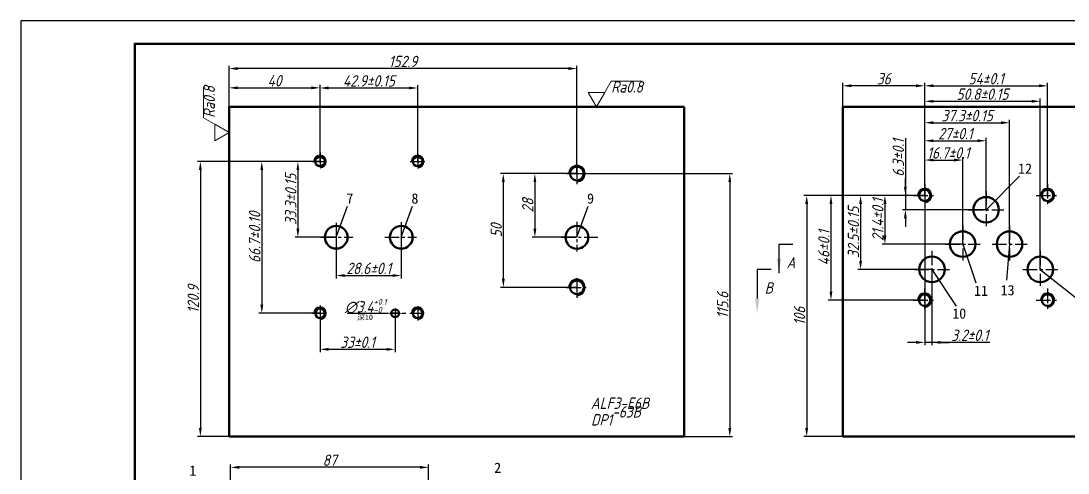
# Model space of a CAD drawing. Header units: millimetres. Extents: x 96 to 936, y 221 to 815.
# Drawn here: x 96.4 to 556.5, y 616.5 to 815.2 of the extents above; entities that cross this region are included whole.
import ezdxf

# ---------------------------------------------------------------- set-up
doc = ezdxf.new("R2010")
doc.units = ezdxf.units.MM
doc.header["$PDSIZE"] = -1
doc.linetypes.add('CENTER', pattern=[10.16, 6.35, -1.27, 1.27, -1.27])
doc.layers.add('中心线', color=1, linetype='CENTER')
doc.layers.add('标注', color=7, linetype='Continuous')
for name, color, linetype, lineweight in [('标题栏', 7, 'Continuous', 20), ('粗实线', 7, 'Continuous', 50), ('细实线', 7, 'Continuous', 30)]:
    doc.layers.add(name, color=color, linetype=linetype, lineweight=lineweight)
doc.styles.add('字母数字', font='gbeitc.shx', dxfattribs={"height": 5, "bigfont": '@extfont2.shx'})
doc.dimstyles.new('GB', dxfattribs={"dimtxt": 5, "dimasz": 3.75, "dimexe": 1.25, "dimexo": 0, "dimtad": 1, "dimdsep": 46, "dimtxsty": '字母数字', "dimcen": 2.5, "dimadec": 0, "dimazin": 0, "dimtp": 0.15, "dimtfac": 0.5, "dimtmove": 1, "dimatfit": 3, "dimfxl": 1, "dimarcsym": 0})

# ---------------------------------------------------------------- blocks, each defined once
blk = doc.blocks.new('*D31')
at = {"layer": 'Defpoints', "color": 0, "transparency": 16777216}
for p in [(188.55, 619.05), (188.55, 502.3), (275.55, 502.3)]:
    blk.add_point(p, dxfattribs=at)
at = {"layer": '标注', "color": 0, "lineweight": -2, "transparency": 16777216}
for p, q in [((188.55, 502.3), (188.55, 620.3)), ((271.8, 619.05), (192.3, 619.05)), ((275.55, 502.3), (275.55, 620.3))]:
    blk.add_line(p, q, dxfattribs=at)
at = {"layer": '标注', "color": 0, "transparency": 16777216}
for points in [[(192.3, 619.67), (192.3, 618.42), (188.55, 619.05)], [(271.8, 619.67), (271.8, 618.42), (275.55, 619.05)]]:
    blk.add_solid(points, dxfattribs=at)
at = {"layer": '标注', "color": 0, "transparency": 16777216, "insert": (232.05, 622.17), "char_height": 5, "attachment_point": 5, "style": '字母数字'}
blk.add_mtext('87', dxfattribs=at)
blk = doc.blocks.new('*D37')
at = {"layer": 'Defpoints', "color": 0, "transparency": 16777216}
for p in [(227.83, 753.44), (175.24, 632.54), (227.83, 632.54)]:
    blk.add_point(p, dxfattribs=at)
at = {"layer": '标注', "color": 0, "lineweight": -2, "transparency": 16777216}
for p, q in [((227.83, 753.44), (173.99, 753.44)), ((175.24, 749.69), (175.24, 636.29)), ((227.83, 632.54), (173.99, 632.54))]:
    blk.add_line(p, q, dxfattribs=at)
at = {"layer": '标注', "color": 0, "transparency": 16777216}
for points in [[(174.62, 749.69), (175.87, 749.69), (175.24, 753.44)], [(174.62, 636.29), (175.87, 636.29), (175.24, 632.54)]]:
    blk.add_solid(points, dxfattribs=at)
at = {"layer": '标注', "color": 0, "transparency": 16777216, "insert": (172.12, 692.99), "char_height": 5, "attachment_point": 5, "rotation": 90, "style": '字母数字'}
blk.add_mtext('120.9', dxfattribs=at)
blk = doc.blocks.new('*D38')
at = {"layer": 'Defpoints', "color": 0, "transparency": 16777216}
for p in [(270.75, 785.75), (227.83, 753.44), (270.75, 753.44)]:
    blk.add_point(p, dxfattribs=at)
at = {"layer": '标注', "color": 0, "lineweight": -2, "transparency": 16777216}
for p, q in [((227.83, 753.44), (227.83, 787)), ((270.75, 753.44), (270.75, 787)), ((231.58, 785.75), (267, 785.75))]:
    blk.add_line(p, q, dxfattribs=at)
at = {"layer": '标注', "color": 0, "transparency": 16777216}
for points in [[(231.58, 786.37), (231.58, 785.12), (227.83, 785.75)], [(267, 786.37), (267, 785.12), (270.75, 785.75)]]:
    blk.add_solid(points, dxfattribs=at)
at = {"layer": '标注', "color": 0, "transparency": 16777216, "insert": (249.29, 788.87), "char_height": 5, "attachment_point": 5, "style": '字母数字'}
blk.add_mtext('42.9±0.15', dxfattribs=at)
blk = doc.blocks.new('*D39')
at = {"layer": 'Defpoints', "color": 0, "transparency": 16777216}
for p in [(227.83, 753.44), (202.24, 686.74), (227.85, 686.74)]:
    blk.add_point(p, dxfattribs=at)
at = {"layer": '标注', "color": 0, "lineweight": -2, "transparency": 16777216}
for p, q in [((227.83, 753.44), (200.99, 753.44)), ((202.24, 749.69), (202.24, 690.49)), ((227.85, 686.74), (200.99, 686.74))]:
    blk.add_line(p, q, dxfattribs=at)
at = {"layer": '标注', "color": 0, "transparency": 16777216}
for points in [[(201.61, 749.69), (202.86, 749.69), (202.24, 753.44)], [(201.61, 690.49), (202.86, 690.49), (202.24, 686.74)]]:
    blk.add_solid(points, dxfattribs=at)
at = {"layer": '标注', "color": 0, "transparency": 16777216, "insert": (199.11, 720.09), "char_height": 5, "attachment_point": 5, "rotation": 90, "style": '字母数字'}
blk.add_mtext('66.7±0.10', dxfattribs=at)
blk = doc.blocks.new('*D40')
at = {"layer": 'Defpoints', "color": 0, "transparency": 16777216}
for p in [(227.83, 753.44), (218.1, 720.14), (234.93, 720.14)]:
    blk.add_point(p, dxfattribs=at)
at = {"layer": '标注', "color": 0, "lineweight": -2, "transparency": 16777216}
for p, q in [((227.83, 753.44), (216.85, 753.44)), ((218.1, 749.69), (218.1, 723.89)), ((234.93, 720.14), (216.85, 720.14))]:
    blk.add_line(p, q, dxfattribs=at)
at = {"layer": '标注', "color": 0, "transparency": 16777216}
for points in [[(217.47, 749.69), (218.72, 749.69), (218.1, 753.44)], [(217.47, 723.89), (218.72, 723.89), (218.1, 720.14)]]:
    blk.add_solid(points, dxfattribs=at)
at = {"layer": '标注', "color": 0, "transparency": 16777216, "insert": (214.97, 736.79), "char_height": 5, "attachment_point": 5, "rotation": 90, "style": '字母数字'}
blk.add_mtext('33.3±0.15', dxfattribs=at)
blk = doc.blocks.new('*D41')
at = {"layer": 'Defpoints', "color": 0, "transparency": 16777216}
for p in [(234.95, 720.14), (263.55, 720.14), (263.55, 703.33)]:
    blk.add_point(p, dxfattribs=at)
at = {"layer": '标注', "color": 0, "lineweight": -2, "transparency": 16777216}
for p, q in [((234.95, 720.14), (234.95, 702.08)), ((263.55, 720.14), (263.55, 702.08)), ((238.7, 703.33), (259.8, 703.33))]:
    blk.add_line(p, q, dxfattribs=at)
at = {"layer": '标注', "color": 0, "transparency": 16777216}
for points in [[(238.7, 703.96), (238.7, 702.71), (234.95, 703.33)], [(259.8, 703.96), (259.8, 702.71), (263.55, 703.33)]]:
    blk.add_solid(points, dxfattribs=at)
at = {"layer": '标注', "color": 0, "transparency": 16777216, "insert": (249.25, 706.46), "char_height": 5, "attachment_point": 5, "style": '字母数字'}
blk.add_mtext('28.6±0.1', dxfattribs=at)
blk = doc.blocks.new('*D42')
at = {"layer": 'Defpoints', "color": 0, "transparency": 16777216}
for p in [(227.83, 686.74), (260.83, 686.74), (260.83, 670.9)]:
    blk.add_point(p, dxfattribs=at)
at = {"layer": '标注', "color": 0, "lineweight": -2, "transparency": 16777216}
for p, q in [((227.83, 686.74), (227.83, 669.65)), ((260.83, 686.74), (260.83, 669.65)), ((231.58, 670.9), (257.08, 670.9))]:
    blk.add_line(p, q, dxfattribs=at)
at = {"layer": '标注', "color": 0, "transparency": 16777216}
for points in [[(231.58, 671.52), (231.58, 670.27), (227.83, 670.9)], [(257.08, 671.52), (257.08, 670.27), (260.83, 670.9)]]:
    blk.add_solid(points, dxfattribs=at)
at = {"layer": '标注', "color": 0, "transparency": 16777216, "insert": (244.33, 674.02), "char_height": 5, "attachment_point": 5, "style": '字母数字'}
blk.add_mtext('33±0.1', dxfattribs=at)
blk = doc.blocks.new('*D43')
at = {"layer": 'Defpoints', "color": 0, "transparency": 16777216}
for p in [(493.54, 738.54), (441.69, 632.54), (493.54, 632.54)]:
    blk.add_point(p, dxfattribs=at)
at = {"layer": '标注', "color": 0, "lineweight": -2, "transparency": 16777216}
for p, q in [((493.54, 738.54), (440.44, 738.54)), ((441.69, 734.79), (441.69, 636.29)), ((493.54, 632.54), (440.44, 632.54))]:
    blk.add_line(p, q, dxfattribs=at)
at = {"layer": '标注', "color": 0, "transparency": 16777216}
for points in [[(441.06, 734.79), (442.31, 734.79), (441.69, 738.54)], [(441.06, 636.29), (442.31, 636.29), (441.69, 632.54)]]:
    blk.add_solid(points, dxfattribs=at)
at = {"layer": '标注', "color": 0, "transparency": 16777216, "insert": (438.56, 685.54), "char_height": 5, "attachment_point": 5, "rotation": 90, "style": '字母数字'}
blk.add_mtext('106', dxfattribs=at)
blk = doc.blocks.new('*D44')
at = {"layer": 'Defpoints', "color": 0, "transparency": 16777216}
for p in [(457.54, 786.72), (457.54, 738.54), (493.54, 738.54)]:
    blk.add_point(p, dxfattribs=at)
at = {"layer": '标注', "color": 0, "lineweight": -2, "transparency": 16777216}
for p, q in [((457.54, 738.54), (457.54, 787.97)), ((493.54, 738.54), (493.54, 787.97)), ((489.79, 786.72), (461.29, 786.72))]:
    blk.add_line(p, q, dxfattribs=at)
at = {"layer": '标注', "color": 0, "transparency": 16777216}
for points in [[(461.29, 787.34), (461.29, 786.09), (457.54, 786.72)], [(489.79, 787.34), (489.79, 786.09), (493.54, 786.72)]]:
    blk.add_solid(points, dxfattribs=at)
at = {"layer": '标注', "color": 0, "transparency": 16777216, "insert": (475.54, 789.84), "char_height": 5, "attachment_point": 5, "style": '字母数字'}
blk.add_mtext('36', dxfattribs=at)
blk = doc.blocks.new('*D45')
at = {"layer": 'Defpoints', "color": 0, "transparency": 16777216}
for p in [(547.51, 786.72), (493.54, 738.54), (547.51, 738.54)]:
    blk.add_point(p, dxfattribs=at)
at = {"layer": '标注', "color": 0, "lineweight": -2, "transparency": 16777216}
for p, q in [((493.54, 738.54), (493.54, 787.97)), ((547.51, 738.54), (547.51, 787.97)), ((497.29, 786.72), (543.76, 786.72))]:
    blk.add_line(p, q, dxfattribs=at)
at = {"layer": '标注', "color": 0, "transparency": 16777216}
for points in [[(497.29, 787.34), (497.29, 786.09), (493.54, 786.72)], [(543.76, 787.34), (543.76, 786.09), (547.51, 786.72)]]:
    blk.add_solid(points, dxfattribs=at)
at = {"layer": '标注', "color": 0, "transparency": 16777216, "insert": (520.52, 789.84), "char_height": 5, "attachment_point": 5, "style": '字母数字'}
blk.add_mtext('54±0.1', dxfattribs=at)
blk = doc.blocks.new('*D46')
at = {"layer": 'Defpoints', "color": 0, "transparency": 16777216}
for p in [(493.54, 738.54), (452.37, 692.54), (493.54, 692.54)]:
    blk.add_point(p, dxfattribs=at)
at = {"layer": '标注', "color": 0, "lineweight": -2, "transparency": 16777216}
for p, q in [((493.54, 738.54), (451.12, 738.54)), ((452.37, 734.79), (452.37, 696.29)), ((493.54, 692.54), (451.12, 692.54))]:
    blk.add_line(p, q, dxfattribs=at)
at = {"layer": '标注', "color": 0, "transparency": 16777216}
for points in [[(451.74, 734.79), (452.99, 734.79), (452.37, 738.54)], [(451.74, 696.29), (452.99, 696.29), (452.37, 692.54)]]:
    blk.add_solid(points, dxfattribs=at)
at = {"layer": '标注', "color": 0, "transparency": 16777216, "insert": (449.24, 715.54), "char_height": 5, "attachment_point": 5, "rotation": 90, "style": '字母数字'}
blk.add_mtext('46±0.1', dxfattribs=at)
blk = doc.blocks.new('*D47')
at = {"layer": 'Defpoints', "color": 0, "transparency": 16777216}
for p in [(493.54, 738.54), (496.74, 706.04), (493.54, 673.95)]:
    blk.add_point(p, dxfattribs=at)
at = {"layer": '标注', "color": 0, "lineweight": -2, "transparency": 16777216}
for p, q in [((493.54, 738.54), (493.54, 672.7)), ((496.74, 706.04), (496.74, 672.7)), ((489.79, 673.95), (486.04, 673.95)), ((496.74, 673.95), (493.54, 673.95)), ((496.74, 673.95), (493.54, 673.95)), ((522.19, 673.95), (496.74, 673.95)), ((500.49, 673.95), (504.24, 673.95))]:
    blk.add_line(p, q, dxfattribs=at)
at = {"layer": '标注', "color": 0, "transparency": 16777216}
for points in [[(489.79, 674.57), (489.79, 673.32), (493.54, 673.95)], [(500.49, 674.57), (500.49, 673.32), (496.74, 673.95)]]:
    blk.add_solid(points, dxfattribs=at)
at = {"layer": '标注', "color": 0, "transparency": 16777216, "insert": (513.39, 677.07), "char_height": 5, "attachment_point": 5, "style": '字母数字'}
blk.add_mtext('3.2±0.1', dxfattribs=at)
blk = doc.blocks.new('*D48')
at = {"layer": 'Defpoints', "color": 0, "transparency": 16777216}
for p in [(510.24, 754.07), (493.54, 738.54), (510.24, 717.14)]:
    blk.add_point(p, dxfattribs=at)
at = {"layer": '标注', "color": 0, "lineweight": -2, "transparency": 16777216}
for p, q in [((493.54, 738.54), (493.54, 755.32)), ((510.24, 717.14), (510.24, 755.32)), ((497.29, 754.07), (506.49, 754.07))]:
    blk.add_line(p, q, dxfattribs=at)
at = {"layer": '标注', "color": 0, "transparency": 16777216}
for points in [[(497.29, 754.69), (497.29, 753.44), (493.54, 754.07)], [(506.49, 754.69), (506.49, 753.44), (510.24, 754.07)]]:
    blk.add_solid(points, dxfattribs=at)
at = {"layer": '标注', "color": 0, "transparency": 16777216, "insert": (503.92, 757.19), "char_height": 5, "attachment_point": 5, "style": '字母数字'}
blk.add_mtext('16.7±0.1', dxfattribs=at)
blk = doc.blocks.new('*D49')
at = {"layer": 'Defpoints', "color": 0, "transparency": 16777216}
for p in [(520.54, 762.56), (493.54, 738.54), (520.54, 732.24)]:
    blk.add_point(p, dxfattribs=at)
at = {"layer": '标注', "color": 0, "lineweight": -2, "transparency": 16777216}
for p, q in [((493.54, 738.54), (493.54, 763.81)), ((497.29, 762.56), (516.79, 762.56)), ((520.54, 732.24), (520.54, 763.81))]:
    blk.add_line(p, q, dxfattribs=at)
at = {"layer": '标注', "color": 0, "transparency": 16777216}
for points in [[(497.29, 763.18), (497.29, 761.93), (493.54, 762.56)], [(516.79, 763.18), (516.79, 761.93), (520.54, 762.56)]]:
    blk.add_solid(points, dxfattribs=at)
at = {"layer": '标注', "color": 0, "transparency": 16777216, "insert": (507.04, 765.68), "char_height": 5, "attachment_point": 5, "style": '字母数字'}
blk.add_mtext('27±0.1', dxfattribs=at)
blk = doc.blocks.new('*D50')
at = {"layer": 'Defpoints', "color": 0, "transparency": 16777216}
for p in [(530.84, 770.48), (493.54, 738.54), (530.84, 717.14)]:
    blk.add_point(p, dxfattribs=at)
at = {"layer": '标注', "color": 0, "lineweight": -2, "transparency": 16777216}
for p, q in [((493.54, 738.54), (493.54, 771.73)), ((497.29, 770.48), (527.09, 770.48)), ((530.84, 717.14), (530.84, 771.73))]:
    blk.add_line(p, q, dxfattribs=at)
at = {"layer": '标注', "color": 0, "transparency": 16777216}
for points in [[(497.29, 771.11), (497.29, 769.86), (493.54, 770.48)], [(527.09, 771.11), (527.09, 769.86), (530.84, 770.48)]]:
    blk.add_solid(points, dxfattribs=at)
at = {"layer": '标注', "color": 0, "transparency": 16777216, "insert": (512.19, 773.61), "char_height": 5, "attachment_point": 5, "style": '字母数字'}
blk.add_mtext('37.3±0.15', dxfattribs=at)
blk = doc.blocks.new('*D51')
at = {"layer": 'Defpoints', "color": 0, "transparency": 16777216}
for p in [(544.34, 779.91), (493.54, 738.54), (544.34, 706.04)]:
    blk.add_point(p, dxfattribs=at)
at = {"layer": '标注', "color": 0, "lineweight": -2, "transparency": 16777216}
for p, q in [((493.54, 738.54), (493.54, 781.16)), ((497.29, 779.91), (540.59, 779.91)), ((544.34, 706.04), (544.34, 781.16))]:
    blk.add_line(p, q, dxfattribs=at)
at = {"layer": '标注', "color": 0, "transparency": 16777216}
for points in [[(497.29, 780.54), (497.29, 779.29), (493.54, 779.91)], [(540.59, 780.54), (540.59, 779.29), (544.34, 779.91)]]:
    blk.add_solid(points, dxfattribs=at)
at = {"layer": '标注', "color": 0, "transparency": 16777216, "insert": (518.94, 783.04), "char_height": 5, "attachment_point": 5, "style": '字母数字'}
blk.add_mtext('50.8±0.15', dxfattribs=at)
blk = doc.blocks.new('*D52')
at = {"layer": 'Defpoints', "color": 0, "transparency": 16777216}
for p in [(493.54, 738.54), (485.06, 732.24), (520.54, 732.24)]:
    blk.add_point(p, dxfattribs=at)
at = {"layer": '标注', "color": 0, "lineweight": -2, "transparency": 16777216}
for p, q in [((485.06, 763.72), (485.06, 738.54)), ((485.06, 742.29), (485.06, 746.04)), ((493.54, 738.54), (483.81, 738.54)), ((485.06, 738.54), (485.06, 732.24)), ((485.06, 738.54), (485.06, 732.24)), ((520.54, 732.24), (483.81, 732.24)), ((485.06, 728.49), (485.06, 724.74))]:
    blk.add_line(p, q, dxfattribs=at)
at = {"layer": '标注', "color": 0, "transparency": 16777216}
for points in [[(484.43, 742.29), (485.68, 742.29), (485.06, 738.54)], [(484.43, 728.49), (485.68, 728.49), (485.06, 732.24)]]:
    blk.add_solid(points, dxfattribs=at)
at = {"layer": '标注', "color": 0, "transparency": 16777216, "insert": (481.93, 755.02), "char_height": 5, "attachment_point": 5, "rotation": 90, "style": '字母数字'}
blk.add_mtext('6.3±0.1', dxfattribs=at)
blk = doc.blocks.new('*D53')
at = {"layer": 'Defpoints', "color": 0, "transparency": 16777216}
for p in [(493.54, 738.54), (476.07, 717.14), (510.24, 717.14)]:
    blk.add_point(p, dxfattribs=at)
at = {"layer": '标注', "color": 0, "lineweight": -2, "transparency": 16777216}
for p, q in [((493.54, 738.54), (474.82, 738.54)), ((476.07, 734.79), (476.07, 720.89)), ((510.24, 717.14), (474.82, 717.14))]:
    blk.add_line(p, q, dxfattribs=at)
at = {"layer": '标注', "color": 0, "transparency": 16777216}
for points in [[(475.45, 734.79), (476.7, 734.79), (476.07, 738.54)], [(475.45, 720.89), (476.7, 720.89), (476.07, 717.14)]]:
    blk.add_solid(points, dxfattribs=at)
at = {"layer": '标注', "color": 0, "transparency": 16777216, "insert": (472.95, 727.84), "char_height": 5, "attachment_point": 5, "rotation": 90, "style": '字母数字'}
blk.add_mtext('21.4±0.1', dxfattribs=at)
blk = doc.blocks.new('*D54')
at = {"layer": 'Defpoints', "color": 0, "transparency": 16777216}
for p in [(493.54, 738.54), (465.38, 706.04), (496.74, 706.04)]:
    blk.add_point(p, dxfattribs=at)
at = {"layer": '标注', "color": 0, "lineweight": -2, "transparency": 16777216}
for p, q in [((493.54, 738.54), (464.13, 738.54)), ((465.38, 734.79), (465.38, 709.79)), ((496.74, 706.04), (464.13, 706.04))]:
    blk.add_line(p, q, dxfattribs=at)
at = {"layer": '标注', "color": 0, "transparency": 16777216}
for points in [[(464.75, 734.79), (466, 734.79), (465.38, 738.54)], [(464.75, 709.79), (466, 709.79), (465.38, 706.04)]]:
    blk.add_solid(points, dxfattribs=at)
at = {"layer": '标注', "color": 0, "transparency": 16777216, "insert": (462.25, 722.29), "char_height": 5, "attachment_point": 5, "rotation": 90, "style": '字母数字'}
blk.add_mtext('32.5±0.15', dxfattribs=at)
blk = doc.blocks.new('*D66')
at = {"layer": 'Defpoints', "color": 0, "transparency": 16777216}
for p in [(259.13, 686.74), (262.53, 686.73)]:
    blk.add_point(p, dxfattribs=at)
at = {"layer": '标注', "color": 0, "lineweight": -2, "transparency": 16777216}
for p, q in [((239.72, 686.79), (257.63, 686.75)), ((262.53, 686.73), (259.13, 686.74)), ((264.03, 686.73), (265.53, 686.73))]:
    blk.add_line(p, q, dxfattribs=at)
at = {"layer": '标注', "color": 0, "transparency": 16777216}
for points in [[(257.63, 687), (257.63, 686.5), (259.13, 686.74)], [(264.03, 686.98), (264.03, 686.48), (262.53, 686.73)]]:
    blk.add_solid(points, dxfattribs=at)
at = {"layer": '标注', "color": 0, "transparency": 16777216, "insert": (247.94, 689.89), "char_height": 5, "attachment_point": 5, "rotation": 359.8621, "style": '字母数字'}
blk.add_mtext('∅3.4{\\H2.5;\\S+0.1^ -0;}', dxfattribs=at)
blk = doc.blocks.new('*D76')
at = {"layer": 'Defpoints', "color": 0, "transparency": 16777216}
for p in [(227.83, 785.82), (187.83, 777.54), (227.83, 753.44)]:
    blk.add_point(p, dxfattribs=at)
at = {"layer": '标注', "color": 0, "lineweight": -2, "transparency": 16777216}
for p, q in [((187.83, 777.54), (187.83, 787.07)), ((227.83, 753.44), (227.83, 787.07)), ((191.58, 785.82), (224.08, 785.82))]:
    blk.add_line(p, q, dxfattribs=at)
at = {"layer": '标注', "color": 0, "transparency": 16777216}
for points in [[(191.58, 786.45), (191.58, 785.2), (187.83, 785.82)], [(224.08, 786.45), (224.08, 785.2), (227.83, 785.82)]]:
    blk.add_solid(points, dxfattribs=at)
at = {"layer": '标注', "color": 0, "transparency": 16777216, "insert": (207.83, 788.95), "char_height": 5, "attachment_point": 5, "style": '字母数字'}
blk.add_mtext('40', dxfattribs=at)
blk = doc.blocks.new('*D77')
at = {"layer": 'Defpoints', "color": 0, "transparency": 16777216}
for p in [(340.73, 748.14), (340.73, 632.54), (407.89, 632.54)]:
    blk.add_point(p, dxfattribs=at)
at = {"layer": '细实线', "color": 0, "lineweight": -2, "transparency": 16777216}
for p, q in [((340.73, 748.14), (409.14, 748.14)), ((407.89, 744.39), (407.89, 636.29)), ((340.73, 632.54), (409.14, 632.54))]:
    blk.add_line(p, q, dxfattribs=at)
at = {"layer": '细实线', "color": 0, "transparency": 16777216}
for points in [[(407.26, 744.39), (408.51, 744.39), (407.89, 748.14)], [(407.26, 636.29), (408.51, 636.29), (407.89, 632.54)]]:
    blk.add_solid(points, dxfattribs=at)
at = {"layer": '细实线', "color": 0, "transparency": 16777216, "insert": (404.76, 690.34), "char_height": 5, "attachment_point": 5, "rotation": 90, "style": '字母数字'}
blk.add_mtext('115.6', dxfattribs=at)
blk = doc.blocks.new('*D78')
at = {"layer": 'Defpoints', "color": 0, "transparency": 16777216}
for p in [(187.83, 794.29), (187.83, 748.14), (340.73, 748.14)]:
    blk.add_point(p, dxfattribs=at)
at = {"layer": '细实线', "color": 0, "lineweight": -2, "transparency": 16777216}
for p, q in [((187.83, 748.14), (187.83, 795.54)), ((336.98, 794.29), (191.58, 794.29)), ((340.73, 748.14), (340.73, 795.54))]:
    blk.add_line(p, q, dxfattribs=at)
at = {"layer": '细实线', "color": 0, "transparency": 16777216}
for points in [[(191.58, 794.91), (191.58, 793.66), (187.83, 794.29)], [(336.98, 794.91), (336.98, 793.66), (340.73, 794.29)]]:
    blk.add_solid(points, dxfattribs=at)
at = {"layer": '细实线', "color": 0, "transparency": 16777216, "insert": (264.28, 797.41), "char_height": 5, "attachment_point": 5, "style": '字母数字'}
blk.add_mtext('152.9', dxfattribs=at)
blk = doc.blocks.new('*D79')
at = {"layer": 'Defpoints', "color": 0, "transparency": 16777216}
for p in [(340.73, 748.14), (322.25, 720.14), (340.73, 720.14)]:
    blk.add_point(p, dxfattribs=at)
at = {"layer": '细实线', "color": 0, "lineweight": -2, "transparency": 16777216}
for p, q in [((340.73, 748.14), (321, 748.14)), ((322.25, 744.39), (322.25, 723.89)), ((340.73, 720.14), (321, 720.14))]:
    blk.add_line(p, q, dxfattribs=at)
at = {"layer": '细实线', "color": 0, "transparency": 16777216}
for points in [[(321.62, 744.39), (322.87, 744.39), (322.25, 748.14)], [(321.62, 723.89), (322.87, 723.89), (322.25, 720.14)]]:
    blk.add_solid(points, dxfattribs=at)
at = {"layer": '细实线', "color": 0, "transparency": 16777216, "insert": (319.12, 734.14), "char_height": 5, "attachment_point": 5, "rotation": 90, "style": '字母数字'}
blk.add_mtext('28', dxfattribs=at)
blk = doc.blocks.new('*D80')
at = {"layer": 'Defpoints', "color": 0, "transparency": 16777216}
for p in [(340.73, 748.14), (308.38, 698.14), (340.73, 698.14)]:
    blk.add_point(p, dxfattribs=at)
at = {"layer": '细实线', "color": 0, "lineweight": -2, "transparency": 16777216}
for p, q in [((340.73, 748.14), (307.13, 748.14)), ((308.38, 744.39), (308.38, 701.89)), ((340.73, 698.14), (307.13, 698.14))]:
    blk.add_line(p, q, dxfattribs=at)
at = {"layer": '细实线', "color": 0, "transparency": 16777216}
for points in [[(307.75, 744.39), (309, 744.39), (308.38, 748.14)], [(307.75, 701.89), (309, 701.89), (308.38, 698.14)]]:
    blk.add_solid(points, dxfattribs=at)
at = {"layer": '细实线', "color": 0, "transparency": 16777216, "insert": (305.25, 723.14), "char_height": 5, "attachment_point": 5, "rotation": 90, "style": '字母数字'}
blk.add_mtext('50', dxfattribs=at)

msp = doc.modelspace()

# ---------------------------------------------------------------- linework, layer by layer
at = {"color": 7, "linetype": 'Continuous', "lineweight": 15}
for p, q in [((187.831, 777.537), (187.831, 632.537)), ((187.831, 777.537), (387.831, 777.537)), ((387.831, 777.537), (387.831, 632.537)), ((457.537, 777.537), (457.537, 632.537)), ((457.537, 777.537), (607.537, 777.537)), ((187.831, 632.537), (387.831, 632.537)), ((457.537, 632.537), (607.537, 632.537))]:
    msp.add_line(p, q, dxfattribs=at)
at = {"layer": '中心线'}
for p, q in [((227.831, 757.429), (227.831, 749.801)), ((270.749, 756.734), (270.749, 749.805)), ((224.395, 753.437), (231.098, 753.437)), ((267.471, 753.437), (274.404, 753.437)), ((340.731, 752.224), (340.731, 743.472)), ((336.196, 748.137), (344.723, 748.137)), ((493.537, 743.602), (493.537, 733.713)), ((547.512, 743.602), (547.512, 733.713)), ((488.561, 738.537), (498.565, 738.537)), ((520.537, 740.448), (520.537, 725.078)), ((542.535, 738.537), (552.539, 738.537)), ((512.835, 732.237), (528.283, 732.237)), ((234.949, 726.546), (234.949, 713.136)), ((263.549, 726.731), (263.549, 713.109)), ((340.731, 726.948), (340.731, 713.911)), ((510.237, 725.348), (510.237, 709.978)), ((530.837, 725.348), (530.837, 709.978)), ((228.211, 720.137), (242.186, 720.137)), ((256.24, 720.137), (270.268, 720.137)), ((333.756, 720.137), (349.978, 720.137)), ((496.737, 714.248), (496.737, 698.878)), ((502.535, 717.137), (517.983, 717.137)), ((523.135, 717.137), (538.583, 717.137)), ((544.337, 714.248), (544.337, 698.878)), ((489.035, 706.037), (504.483, 706.037)), ((536.635, 706.037), (552.083, 706.037)), ((340.731, 702.224), (340.731, 693.472)), ((336.196, 698.137), (344.723, 698.137)), ((493.512, 697.602), (493.512, 687.713)), ((547.512, 697.602), (547.512, 687.713)), ((488.535, 692.537), (498.539, 692.537)), ((542.535, 692.537), (552.539, 692.537)), ((224.201, 686.737), (231.685, 686.737)), ((227.849, 690.136), (227.849, 683.319)), ((258.484, 686.737), (262.979, 686.737)), ((260.831, 688.84), (260.831, 684.602)), ((267.251, 686.737), (274.582, 686.737)), ((270.749, 689.937), (270.749, 683.244))]:
    msp.add_line(p, q, dxfattribs=at)
at = {"layer": '标注'}
for p, q in [((520.537, 732.237), (535.184, 746.988)), ((493.537, 738.537), (457.537, 738.537)), ((234.949, 720.137), (239.831, 733.76)), ((263.549, 720.137), (268.431, 733.76)), ((340.731, 720.137), (345.613, 733.76)), ((435.643, 717.038), (429.499, 717.038)), ((429.499, 717.038), (429.499, 704.338)), ((510.237, 717.137), (515.957, 700.163)), ((530.837, 717.137), (529.512, 701.328)), ((426.049, 705.938), (419.906, 705.938)), ((419.906, 705.938), (419.906, 693.238)), ((496.737, 706.037), (507.4, 689.8)), ((544.337, 706.037), (562.996, 691.119))]:
    msp.add_line(p, q, dxfattribs=at)
for points in [[(429.499, 704.338), (430.515, 710.688), (428.483, 710.688)], [(419.906, 686.888), (420.922, 693.238), (418.89, 693.238)]]:
    msp.add_solid(points, dxfattribs=at)
at = {"layer": '标题栏'}
for p, q in [((349.333, 777.537), (355.793, 788.726)), ((355.793, 788.726), (369.433, 788.726)), ((176.642, 772.644), (176.642, 786.284)), ((352.941, 783.788), (345.724, 783.788)), ((349.333, 777.537), (345.724, 783.788)), ((349.333, 777.537), (352.941, 783.788)), ((187.831, 766.184), (176.642, 772.644)), ((187.831, 766.184), (181.581, 769.792)), ((181.581, 769.792), (181.581, 762.575)), ((187.831, 766.184), (181.581, 762.575))]:
    msp.add_line(p, q, dxfattribs=at)
at = {"layer": '粗实线'}
for p, q in [((187.831, 777.537), (187.831, 632.537)), ((387.831, 777.537), (187.831, 777.537)), ((387.831, 632.537), (387.831, 777.537)), ((457.537, 777.537), (457.537, 632.537)), ((607.537, 777.537), (457.537, 777.537)), ((187.831, 632.537), (387.831, 632.537)), ((457.537, 632.537), (607.537, 632.537))]:
    msp.add_line(p, q, dxfattribs=at)
msp.add_lwpolyline([(146.406, 231.213), (926.406, 231.213), (926.406, 805.213), (146.406, 805.213)], close=True, dxfattribs=at)
at = {"layer": '粗实线', "color": 7, "linetype": 'Continuous', "lineweight": 50}
for centre in [(227.831, 753.437), (270.749, 753.437), (227.849, 686.737), (270.749, 686.737)]:
    msp.add_circle(centre, 2.1, dxfattribs=at)
at = {"layer": '粗实线', "color": 7, "linetype": 'Continuous', "lineweight": 15}
for centre, radius in [((270.731, 753.437), 2.1), ((493.537, 738.537), 2.5), ((520.537, 732.237), 5.6), ((234.931, 720.137), 5), ((263.531, 720.137), 5), ((340.731, 720.137), 5), ((510.237, 717.137), 5.6), ((530.837, 717.137), 5.6), ((496.737, 706.037), 5.6), ((544.337, 706.037), 5.6), ((493.512, 692.537), 2.5), ((493.537, 692.537), 2.5), ((227.831, 686.737), 2.1), ((270.731, 686.737), 2.1)]:
    msp.add_circle(centre, radius, dxfattribs=at)
at = {"layer": '粗实线'}
for centre, radius in [((340.731, 748.137), 3), ((493.537, 738.537), 2.5), ((547.512, 738.537), 2.5), ((520.537, 732.237), 5.6), ((234.949, 720.137), 4.982), ((263.549, 720.137), 4.982), ((340.731, 720.137), 5), ((510.237, 717.137), 5.6), ((530.837, 717.137), 5.6), ((496.737, 706.037), 5.6), ((544.337, 706.037), 5.6), ((340.731, 698.137), 3), ((493.512, 692.537), 2.5), ((547.512, 692.537), 2.5), ((260.831, 686.737), 1.7)]:
    msp.add_circle(centre, radius, dxfattribs=at)
at = {"layer": '细实线'}
msp.add_lwpolyline([(96.398, 221.213), (936.398, 221.213), (936.398, 815.213), (96.398, 815.213)], close=True, dxfattribs=at)
for centre, radius, start in [((227.831, 753.437), 2.72, 270.37924), ((270.731, 753.437), 2.72, 270.37924), ((340.731, 748.137), 3.6, 270), ((493.563, 738.537), 3.1, 269.5267), ((547.537, 738.537), 3.1, 269.5267), ((340.731, 698.137), 3.6, 270), ((493.537, 692.537), 3.1, 269.5267), ((547.537, 692.537), 3.1, 269.5267), ((227.831, 686.737), 2.72, 270.37924), ((270.713, 686.737), 2.72, 270.37924)]:
    msp.add_arc(centre, radius, start, 180, dxfattribs=at)

# ---------------------------------------------------------------- texts
at = {"layer": '标注', "attachment_point": 1}
for s, width, insert, char_height in [('12', 9.52867, (534.608, 752.573), 4.5), ('7', 9.52867, (239.403, 739.454), 4.5), ('8', 9.52867, (268.003, 739.454), 4.5), ('9', 9.52867, (345.185, 739.454), 4.5), ('11', 9.52867, (515.219, 698.889), 4.5), ('13', 9.52867, (526.926, 699.148), 4.5), ('{\\fSimSun|b0|i0|c134|p2;深}10', 10.07652, (244.035, 686.244), 2.5), ('10', 9.52867, (505.666, 688.904), 4.5), ('1', 9.52867, (170.387, 619.909), 4.5), ('2', 9.52867, (304.372, 621.119), 4.5)]:
    msp.add_mtext_dynamic_manual_height_columns(s, width=width, gutter_width=17.5, heights=[0], dxfattribs=dict(at, insert=insert, char_height=char_height))
at = {"layer": '标注', "char_height": 5, "attachment_point": 1, "style": '字母数字'}
for s, insert in [('{\\Fgbeitc,@extfont2|c134;A}', (432.834, 711.501)), ('{\\Fgbeitc,@extfont2|c134;B}', (423.24, 700.401))]:
    msp.add_mtext(s, dxfattribs=dict(at, insert=insert))
at = {"layer": '标注', "char_height": 5, "width": 20.83911, "attachment_point": 1, "style": '字母数字'}
for s, insert in [('A{\\Fgbeitc,@extfont2|c134;L}F{\\Fgbeitc,@extfont2|c134;3}-E6B', (346.843, 649.719)), ('DP{\\A1;\\S^ 1;-63B}', (346.92, 642.422))]:
    msp.add_mtext(s, dxfattribs=dict(at, insert=insert))
at = {"layer": '标题栏', "insert": (176.642, 772.644), "char_height": 5, "width": 11.00523, "attachment_point": 1, "rotation": 90, "style": '字母数字'}
msp.add_mtext('Ra{\\Fgbeitc,@extfont2|c134;0.8}', dxfattribs=at)
at = {"layer": '标题栏', "insert": (355.793, 788.726), "char_height": 5, "width": 11.00523, "attachment_point": 1, "style": '字母数字'}
msp.add_mtext('Ra{\\Fgbeitc,@extfont2|c134;0.8}', dxfattribs=at)

# ---------------------------------------------------------------- dimensions: what is measured, and where the dimension line sits
at = {"layer": '标注'}
for base, p1, p2, picture, middle in [((227.831, 785.82), (187.831, 777.537), (227.831, 753.437), '*D76', (207.831, 788.945)), ((457.537, 786.716), (493.537, 738.537), (457.537, 738.537), '*D44', (475.537, 789.841)), ((188.553, 619.046), (275.553, 502.304), (188.553, 502.304), '*D31', (232.053, 622.171))]:
    dim = msp.add_linear_dim(base=base, p1=p1, p2=p2, dimstyle='GB', dxfattribs=at)
    dim.commit()
    dim.dimension.update_dxf_attribs({"geometry": picture, "text_midpoint": middle})
for base, p1, p2, text, picture, middle in [((270.749, 785.75), (227.831, 753.437), (270.749, 753.437), '42.9±0.15', '*D38', (249.29, 788.875)), ((547.512, 786.716), (493.537, 738.537), (547.512, 738.537), '54±0.1', '*D45', (520.524, 789.841)), ((544.337, 779.914), (493.537, 738.537), (544.337, 706.037), '50.8±0.15', '*D51', (518.937, 783.039)), ((530.837, 770.482), (493.537, 738.537), (530.837, 717.137), '37.3±0.15', '*D50', (512.187, 773.607)), ((520.537, 762.56), (493.537, 738.537), (520.537, 732.237), '27±0.1', '*D49', (507.037, 765.685)), ((263.549, 703.331), (234.949, 720.137), (263.549, 720.137), '28.6±0.1', '*D41', (249.249, 706.456)), ((260.831, 670.896), (227.831, 686.737), (260.831, 686.737), '33±0.1', '*D42', (244.331, 674.021))]:
    dim = msp.add_linear_dim(base=base, p1=p1, p2=p2, text=text, dimstyle='GB', dxfattribs=at)
    dim.commit()
    dim.dimension.update_dxf_attribs({"geometry": picture, "text_midpoint": middle})
dim = msp.add_linear_dim(base=(485.058, 732.237), p1=(493.537, 738.537), p2=(520.537, 732.237), angle=90, text='6.3±0.1', dimstyle='GB', dxfattribs=at)
dim.commit()
dim.dimension.update_dxf_attribs({"geometry": '*D52', "text_midpoint": (485.174, 755.019), "dimtype": 160})
for base, p1, p2, text, picture, middle in [((510.237, 754.066), (493.537, 738.537), (510.237, 717.137), '16.7±0.1', '*D48', (503.918, 754.066)), ((493.537, 673.949), (496.737, 706.037), (493.537, 738.537), '3.2±0.1', '*D47', (513.391, 676.693))]:
    dim = msp.add_linear_dim(base=base, p1=p1, p2=p2, text=text, dimstyle='GB', dxfattribs=at)
    dim.commit()
    dim.dimension.update_dxf_attribs({"geometry": picture, "text_midpoint": middle, "dimtype": 160})
for base, p1, p2, picture, middle in [((175.243, 632.537), (227.831, 753.437), (227.831, 632.537), '*D37', (172.118, 692.987)), ((441.687, 632.537), (493.537, 738.537), (493.537, 632.537), '*D43', (438.562, 685.537))]:
    dim = msp.add_linear_dim(base=base, p1=p1, p2=p2, angle=90, dimstyle='GB', dxfattribs=at)
    dim.commit()
    dim.dimension.update_dxf_attribs({"geometry": picture, "text_midpoint": middle})
for base, p1, p2, text, picture, middle in [((202.239, 686.737), (227.831, 753.437), (227.849, 686.737), '66.7±0.10', '*D39', (199.114, 720.087)), ((218.098, 720.137), (227.831, 753.437), (234.931, 720.137), '33.3±0.15', '*D40', (214.973, 736.787)), ((476.071, 717.137), (493.537, 738.537), (510.237, 717.137), '21.4±0.1', '*D53', (472.946, 727.837)), ((452.369, 692.537), (493.537, 738.537), (493.537, 692.537), '46±0.1', '*D46', (449.244, 715.537)), ((465.379, 706.037), (493.537, 738.537), (496.737, 706.037), '32.5±0.15', '*D54', (462.254, 722.287))]:
    dim = msp.add_linear_dim(base=base, p1=p1, p2=p2, angle=90, text=text, dimstyle='GB', dxfattribs=at)
    dim.commit()
    dim.dimension.update_dxf_attribs({"geometry": picture, "text_midpoint": middle})
dim = msp.add_diameter_dim_2p(p1=(262.531, 686.733), p2=(259.131, 686.741), dimstyle='GB', override={"dimasz": 1.5, "dimtol": 1, "dimtp": 0.1, "dimtm": 1e-09, "dimtzin": 8}, dxfattribs=at)
dim.commit()
dim.dimension.update_dxf_attribs({"geometry": '*D66', "text_midpoint": (247.935, 689.893)})
at = {"layer": '细实线'}
dim = msp.add_linear_dim(base=(187.831, 794.287), p1=(340.731, 748.137), p2=(187.831, 748.137), dimstyle='GB', dxfattribs=at)
dim.commit()
dim.dimension.update_dxf_attribs({"geometry": '*D78', "text_midpoint": (264.281, 797.412)})
for base, p2, picture, middle in [((308.378, 698.137), (340.731, 698.137), '*D80', (305.253, 723.137)), ((322.249, 720.137), (340.731, 720.137), '*D79', (319.124, 734.137)), ((407.888, 632.537), (340.731, 632.537), '*D77', (404.763, 690.337))]:
    dim = msp.add_linear_dim(base=base, p1=(340.731, 748.137), p2=p2, angle=90, dimstyle='GB', dxfattribs=at)
    dim.commit()
    dim.dimension.update_dxf_attribs({"geometry": picture, "text_midpoint": middle})

doc.saveas('drawing.dxf')
